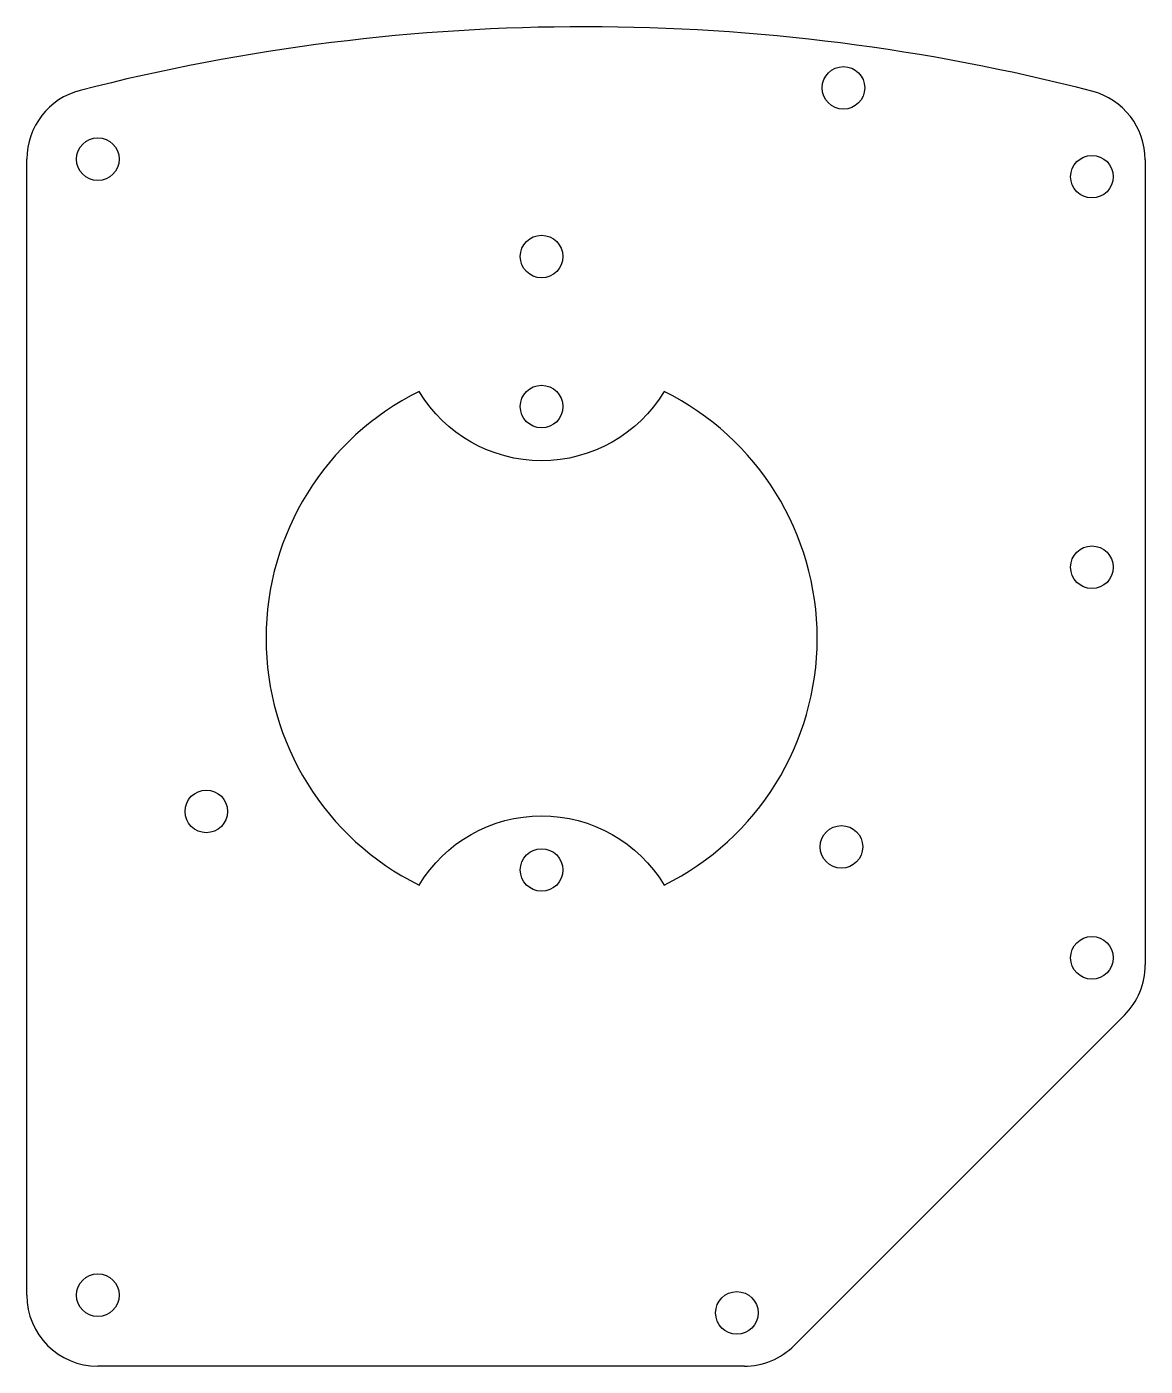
# Model space of a CAD drawing. Header units: millimetres. Extents: x -29 to 34, y -41 to 34.4.
import ezdxf

# ---------------------------------------------------------------- set-up
doc = ezdxf.new("R2010")
doc.units = ezdxf.units.MM
doc.layers.get('0').update_dxf_attribs({"linetype": 'CONTINUOUS'})

msp = doc.modelspace()

# ---------------------------------------------------------------- linework, layer by layer
for p, q in [((-29, -37), (-29, 26.985)), ((34, 26.944), (34, -18.401)), ((32.828, -21.229), (14.229, -39.828)), ((11.401, -41), (-25, -41))]:
    msp.add_line(p, q)
msp.add_lwpolyline([(6.903, 13.905, -0.565662), (-6.903, 13.905, 0.619996), (-6.903, -13.905, -0.565662), (6.903, -13.905, 0.619996)], format="xyb", close=True)
for centre in [(17, 31), (-25, 26.985), (31, 26), (0, 21.5), (0, 13.05), (31, 4), (-18.887, -9.75), (16.887, -11.75), (0, -13.05), (31, -18), (-25, -37), (11, -38)]:
    msp.add_circle(centre, 1.2)
for centre, radius, start, end in [((2.42, -80.012), 114.455, 75.54048, 104.37366), ((-25, 26.985), 4, 104.37366, 180), ((30, 26.944), 4, 0, 75.54048), ((30, -18.401), 4, -45, 0), ((-25, -37), 4, 180, 270), ((11.401, -37), 4, 270, 315)]:
    msp.add_arc(centre, radius, start, end)

doc.saveas('drawing.dxf')
